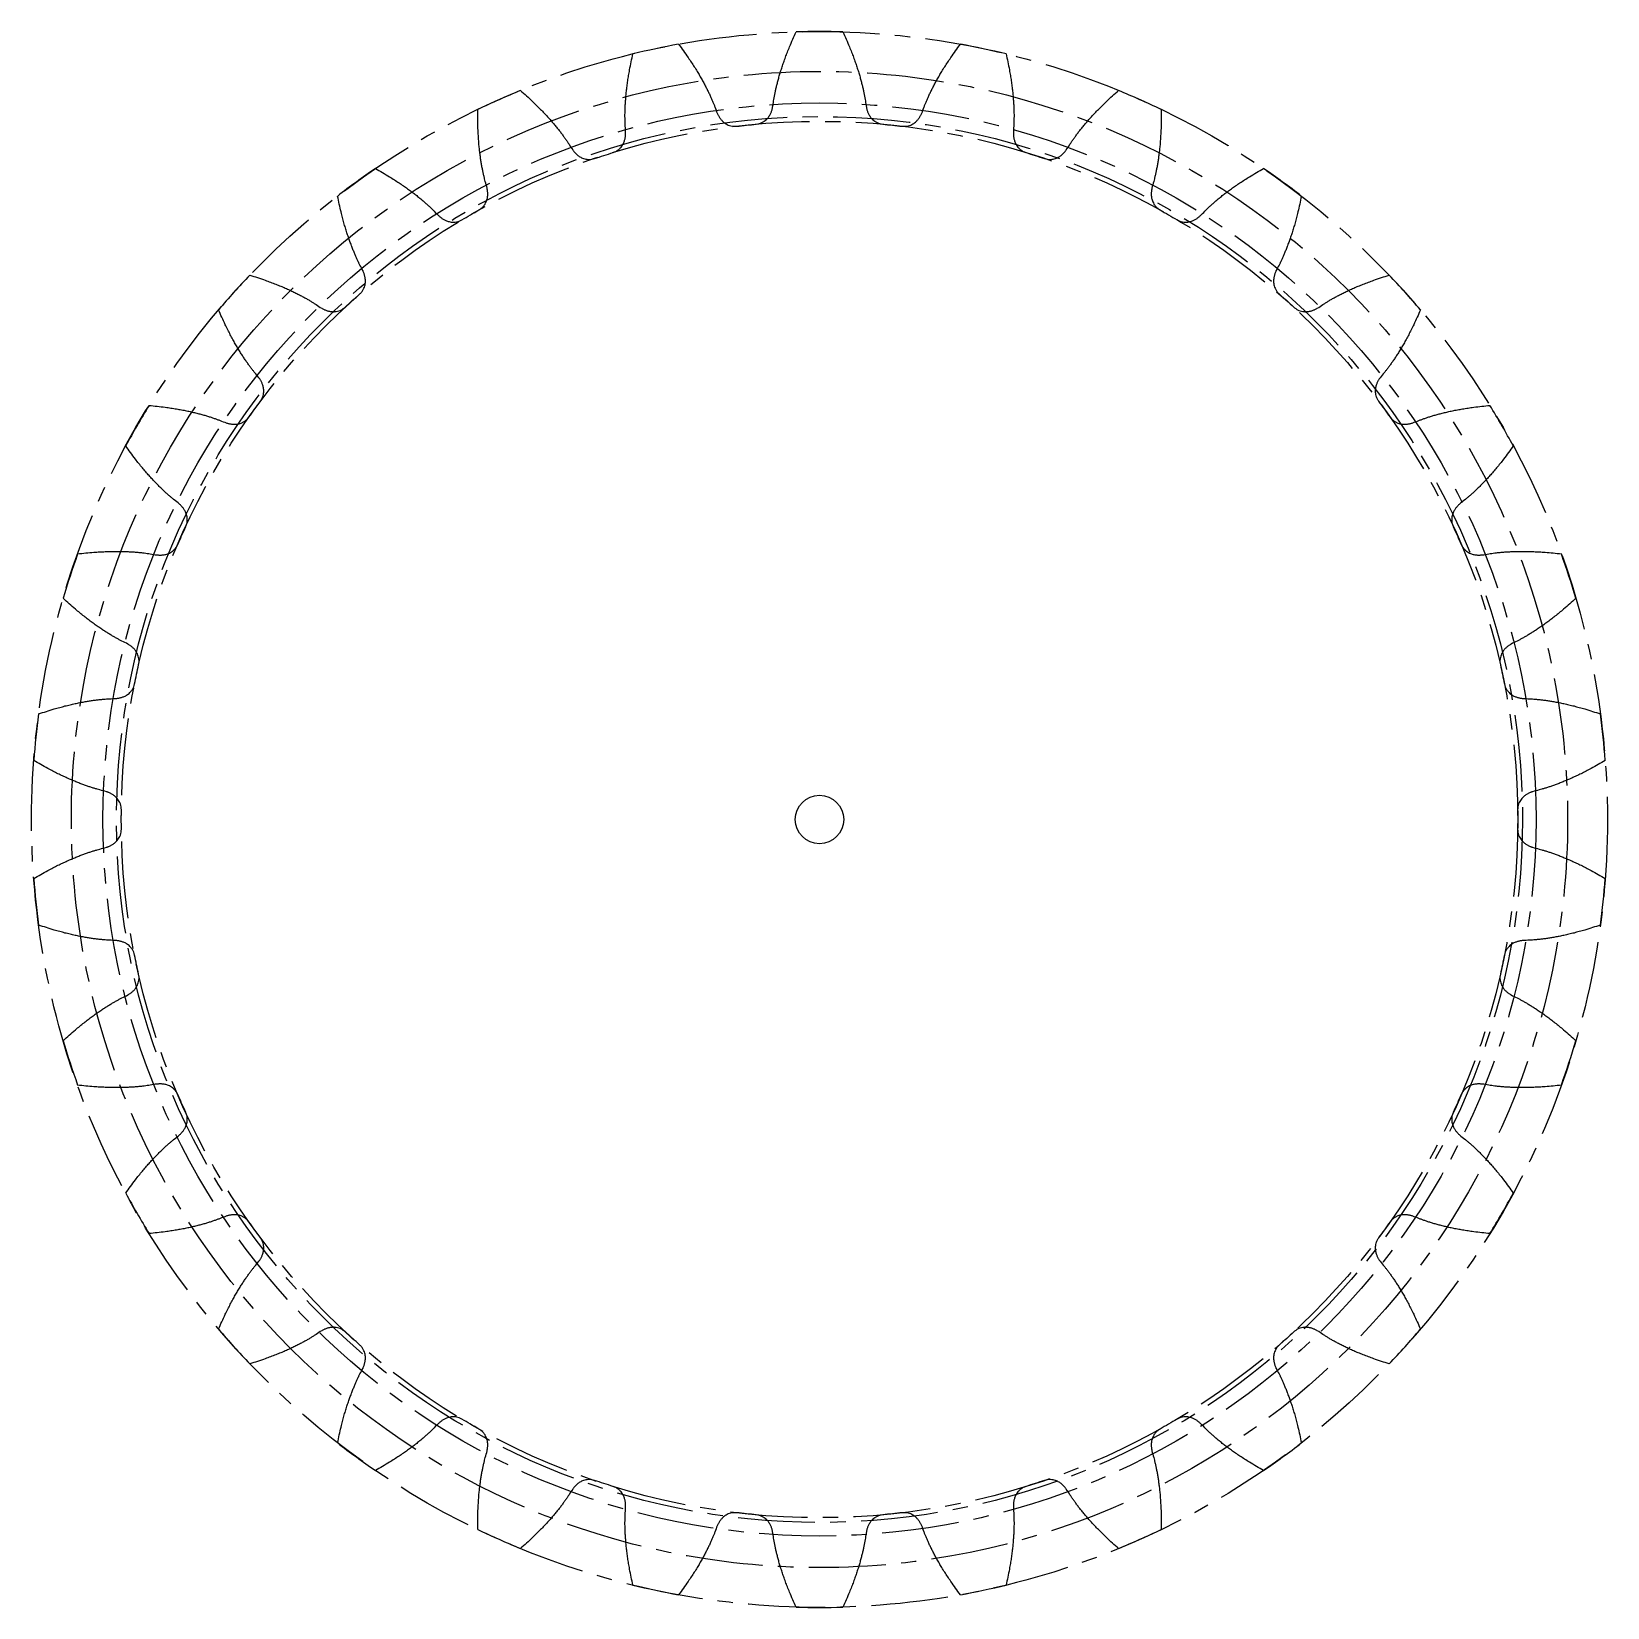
# Model space of a CAD drawing. Header units: millimetres. Extents: x -130 to 130, y -130 to 130.
import ezdxf

# ---------------------------------------------------------------- set-up
doc = ezdxf.new("R2010")
doc.units = ezdxf.units.MM
doc.linetypes.add('CENTERX2', pattern=[20.32, 12.7, -2.54, 2.54, -2.54])

msp = doc.modelspace()

# ---------------------------------------------------------------- linework, layer by layer
at = {"color": 7, "linetype": 'CENTERX2'}
for radius in [129.94, 123.37, 118.16, 115.93, 115.14]:
    msp.add_circle((0, 0), radius, dxfattribs=at)
at = {"color": 7, "linetype": 'Continuous', "lineweight": 25}
msp.add_circle((0, 0), 4, dxfattribs=at)
for start, end in [(100.3036, 103.6964), (88.3036, 91.6964), (76.3036, 79.6964), (112.3036, 115.6964), (64.3036, 67.6964), (124.3036, 127.6964), (52.3036, 55.6964), (136.3036, 139.6964), (40.3036, 43.6964), (148.3036, 151.6964), (28.3036, 31.6964), (160.3036, 163.6964), (16.3036, 19.6964), (172.3036, 175.6964), (4.3036, 7.6964), (184.3036, 187.6964), (352.3036, 355.6964), (196.3036, 199.6964), (340.3036, 343.6964), (208.3036, 211.6964), (328.3036, 331.6964), (220.3036, 223.6964), (316.3036, 319.6964), (232.3036, 235.6964), (304.3036, 307.6964), (244.3036, 247.6964), (292.3036, 295.6964), (256.3036, 259.6964), (280.3036, 283.6964), (268.3036, 271.6964)]:
    msp.add_arc((0, 0), 129.94, start, end, dxfattribs=at)
for points in [[(-23.24, 127.85), (-22.7, 127.13), (-21.99, 126.15), (-21.14, 124.89), (-20.65, 124.13), (-20.19, 123.39), (-19.77, 122.68), (-19.38, 121.99), (-19.01, 121.33), (-18.68, 120.69), (-18.38, 120.09), (-18.1, 119.51), (-17.85, 118.96), (-17.63, 118.45), (-17.43, 117.96), (-17.17, 117.31), (-16.98, 116.73), (-16.76, 116.27), (-16.66, 116.08), (-16.55, 115.89), (-16.43, 115.69), (-16.29, 115.5), (-16.12, 115.3), (-15.92, 115.1), (-15.68, 114.89), (-15.39, 114.69), (-15.03, 114.51), (-14.6, 114.37), (-14.13, 114.3), (-13.26, 114.34), (-12.04, 114.54), (-10.8, 114.6), (-9.94, 114.74), (-9.5, 114.91), (-9.11, 115.14), (-8.8, 115.39), (-8.55, 115.64), (-8.36, 115.89), (-8.2, 116.13), (-8.08, 116.36), (-7.98, 116.58), (-7.9, 116.8), (-7.83, 117.01), (-7.78, 117.21), (-7.66, 117.71), (-7.6, 118.31), (-7.48, 119.01), (-7.38, 119.52), (-7.27, 120.08), (-7.14, 120.66), (-6.99, 121.29), (-6.82, 121.94), (-6.63, 122.63), (-6.41, 123.35), (-6.17, 124.11), (-5.9, 124.89), (-5.61, 125.71), (-5.28, 126.56), (-4.72, 127.96), (-4.23, 129.07), (-3.85, 129.89)], [(3.85, 129.89), (4.23, 129.07), (4.72, 127.96), (5.28, 126.56), (5.61, 125.71), (5.9, 124.89), (6.17, 124.11), (6.41, 123.35), (6.63, 122.63), (6.82, 121.94), (6.99, 121.29), (7.14, 120.66), (7.27, 120.08), (7.38, 119.52), (7.48, 119.01), (7.6, 118.31), (7.66, 117.71), (7.78, 117.21), (7.83, 117.01), (7.9, 116.8), (7.98, 116.58), (8.08, 116.36), (8.2, 116.13), (8.36, 115.89), (8.55, 115.64), (8.8, 115.39), (9.11, 115.14), (9.5, 114.91), (9.94, 114.74), (10.8, 114.6), (12.04, 114.54), (13.26, 114.34), (14.13, 114.3), (14.6, 114.37), (15.03, 114.51), (15.39, 114.69), (15.68, 114.89), (15.92, 115.1), (16.12, 115.3), (16.29, 115.5), (16.43, 115.69), (16.55, 115.89), (16.66, 116.08), (16.76, 116.27), (16.98, 116.73), (17.17, 117.31), (17.43, 117.96), (17.63, 118.45), (17.85, 118.96), (18.1, 119.51), (18.38, 120.09), (18.68, 120.69), (19.01, 121.33), (19.38, 121.99), (19.77, 122.68), (20.19, 123.39), (20.65, 124.13), (21.14, 124.89), (21.99, 126.15), (22.7, 127.13), (23.24, 127.85)], [(-49.32, 120.22), (-48.64, 119.64), (-47.74, 118.82), (-46.65, 117.77), (-46.01, 117.12), (-45.41, 116.5), (-44.84, 115.89), (-44.32, 115.3), (-43.82, 114.72), (-43.37, 114.17), (-42.94, 113.64), (-42.55, 113.14), (-42.2, 112.65), (-41.87, 112.19), (-41.57, 111.76), (-41.18, 111.17), (-40.88, 110.65), (-40.57, 110.24), (-40.43, 110.08), (-40.29, 109.91), (-40.12, 109.75), (-39.94, 109.59), (-39.74, 109.43), (-39.5, 109.27), (-39.23, 109.12), (-38.9, 108.99), (-38.51, 108.89), (-38.06, 108.84), (-37.58, 108.87), (-36.75, 109.09), (-35.59, 109.53), (-34.39, 109.85), (-33.58, 110.17), (-33.18, 110.42), (-32.85, 110.73), (-32.59, 111.04), (-32.41, 111.34), (-32.27, 111.62), (-32.17, 111.89), (-32.1, 112.14), (-32.05, 112.37), (-32.01, 112.6), (-31.99, 112.82), (-31.98, 113.04), (-31.97, 113.55), (-32.03, 114.15), (-32.06, 114.85), (-32.07, 115.38), (-32.08, 115.94), (-32.07, 116.54), (-32.06, 117.18), (-32.02, 117.86), (-31.98, 118.57), (-31.92, 119.32), (-31.84, 120.11), (-31.74, 120.94), (-31.62, 121.8), (-31.48, 122.69), (-31.22, 124.19), (-30.97, 125.38), (-30.77, 126.25)], [(30.77, 126.25), (30.97, 125.38), (31.22, 124.19), (31.48, 122.69), (31.62, 121.8), (31.74, 120.94), (31.84, 120.11), (31.92, 119.32), (31.98, 118.57), (32.02, 117.86), (32.06, 117.18), (32.07, 116.54), (32.08, 115.94), (32.07, 115.38), (32.06, 114.85), (32.03, 114.15), (31.97, 113.55), (31.98, 113.04), (31.99, 112.82), (32.01, 112.6), (32.05, 112.37), (32.1, 112.14), (32.17, 111.89), (32.27, 111.62), (32.41, 111.34), (32.59, 111.04), (32.85, 110.73), (33.18, 110.42), (33.58, 110.17), (34.39, 109.85), (35.59, 109.53), (36.75, 109.09), (37.58, 108.87), (38.06, 108.84), (38.51, 108.89), (38.9, 108.99), (39.23, 109.12), (39.5, 109.27), (39.74, 109.43), (39.94, 109.59), (40.12, 109.75), (40.29, 109.91), (40.43, 110.08), (40.57, 110.24), (40.88, 110.65), (41.18, 111.17), (41.57, 111.76), (41.87, 112.19), (42.2, 112.65), (42.55, 113.14), (42.94, 113.64), (43.37, 114.17), (43.82, 114.72), (44.32, 115.3), (44.84, 115.89), (45.41, 116.5), (46.01, 117.12), (46.65, 117.77), (47.74, 118.82), (48.64, 119.64), (49.32, 120.22)], [(-73.23, 107.34), (-72.45, 106.91), (-71.4, 106.3), (-70.11, 105.49), (-69.35, 105), (-68.64, 104.51), (-67.96, 104.03), (-67.32, 103.56), (-66.72, 103.11), (-66.16, 102.66), (-65.63, 102.23), (-65.15, 101.82), (-64.7, 101.42), (-64.28, 101.04), (-63.9, 100.68), (-63.4, 100.18), (-62.99, 99.73), (-62.6, 99.4), (-62.44, 99.26), (-62.26, 99.13), (-62.07, 99.01), (-61.86, 98.89), (-61.62, 98.78), (-61.36, 98.67), (-61.06, 98.58), (-60.71, 98.52), (-60.31, 98.5), (-59.86, 98.55), (-59.4, 98.67), (-58.62, 99.06), (-57.59, 99.74), (-56.48, 100.3), (-55.76, 100.78), (-55.42, 101.11), (-55.15, 101.48), (-54.97, 101.83), (-54.85, 102.17), (-54.77, 102.47), (-54.73, 102.76), (-54.71, 103.01), (-54.71, 103.26), (-54.72, 103.48), (-54.75, 103.7), (-54.78, 103.92), (-54.88, 104.42), (-55.06, 104.99), (-55.24, 105.68), (-55.36, 106.19), (-55.48, 106.74), (-55.6, 107.33), (-55.72, 107.96), (-55.83, 108.62), (-55.93, 109.33), (-56.03, 110.08), (-56.12, 110.87), (-56.19, 111.7), (-56.25, 112.56), (-56.3, 113.47), (-56.36, 114.98), (-56.36, 116.2), (-56.34, 117.09)], [(56.34, 117.09), (56.36, 116.2), (56.36, 114.98), (56.3, 113.47), (56.25, 112.56), (56.19, 111.7), (56.12, 110.87), (56.03, 110.08), (55.93, 109.33), (55.83, 108.62), (55.72, 107.96), (55.6, 107.33), (55.48, 106.74), (55.36, 106.19), (55.24, 105.68), (55.06, 104.99), (54.88, 104.42), (54.78, 103.92), (54.75, 103.7), (54.72, 103.48), (54.71, 103.26), (54.71, 103.01), (54.73, 102.76), (54.77, 102.47), (54.85, 102.17), (54.97, 101.83), (55.15, 101.48), (55.42, 101.11), (55.76, 100.78), (56.48, 100.3), (57.59, 99.74), (58.62, 99.06), (59.4, 98.67), (59.86, 98.55), (60.31, 98.5), (60.71, 98.52), (61.06, 98.58), (61.36, 98.67), (61.62, 98.78), (61.86, 98.89), (62.07, 99.01), (62.26, 99.13), (62.44, 99.26), (62.6, 99.4), (62.99, 99.73), (63.4, 100.18), (63.9, 100.68), (64.28, 101.04), (64.7, 101.42), (65.15, 101.82), (65.63, 102.23), (66.16, 102.66), (66.72, 103.11), (67.32, 103.56), (67.96, 104.03), (68.64, 104.51), (69.35, 105), (70.11, 105.49), (71.4, 106.3), (72.45, 106.91), (73.23, 107.34)], [(-93.95, 89.77), (-93.09, 89.51), (-91.94, 89.13), (-90.52, 88.61), (-89.67, 88.28), (-88.86, 87.96), (-88.1, 87.63), (-87.38, 87.3), (-86.7, 86.98), (-86.06, 86.66), (-85.45, 86.35), (-84.89, 86.05), (-84.37, 85.75), (-83.88, 85.47), (-83.44, 85.19), (-82.84, 84.81), (-82.35, 84.46), (-81.9, 84.21), (-81.71, 84.11), (-81.51, 84.02), (-81.3, 83.94), (-81.07, 83.87), (-80.81, 83.8), (-80.53, 83.76), (-80.22, 83.73), (-79.86, 83.75), (-79.47, 83.81), (-79.04, 83.95), (-78.62, 84.17), (-77.94, 84.71), (-77.06, 85.59), (-76.1, 86.37), (-75.49, 86.98), (-75.23, 87.38), (-75.04, 87.79), (-74.94, 88.18), (-74.89, 88.53), (-74.88, 88.85), (-74.9, 89.13), (-74.93, 89.39), (-74.98, 89.62), (-75.04, 89.84), (-75.11, 90.05), (-75.19, 90.26), (-75.39, 90.73), (-75.69, 91.25), (-76, 91.88), (-76.23, 92.36), (-76.46, 92.87), (-76.7, 93.42), (-76.95, 94.01), (-77.19, 94.64), (-77.44, 95.31), (-77.69, 96.03), (-77.94, 96.78), (-78.19, 97.57), (-78.43, 98.41), (-78.66, 99.28), (-79.03, 100.75), (-79.29, 101.94), (-79.46, 102.82)], [(79.46, 102.82), (79.29, 101.94), (79.03, 100.75), (78.66, 99.28), (78.43, 98.41), (78.19, 97.57), (77.94, 96.78), (77.69, 96.03), (77.44, 95.31), (77.19, 94.64), (76.95, 94.01), (76.7, 93.42), (76.46, 92.87), (76.23, 92.36), (76, 91.88), (75.69, 91.25), (75.39, 90.73), (75.19, 90.26), (75.11, 90.05), (75.04, 89.84), (74.98, 89.62), (74.93, 89.39), (74.9, 89.13), (74.88, 88.85), (74.89, 88.53), (74.94, 88.18), (75.04, 87.79), (75.23, 87.38), (75.49, 86.98), (76.1, 86.37), (77.06, 85.59), (77.94, 84.71), (78.62, 84.17), (79.04, 83.95), (79.47, 83.81), (79.86, 83.75), (80.22, 83.73), (80.53, 83.76), (80.81, 83.8), (81.07, 83.87), (81.3, 83.94), (81.51, 84.02), (81.71, 84.11), (81.9, 84.21), (82.35, 84.46), (82.84, 84.81), (83.44, 85.19), (83.88, 85.47), (84.37, 85.75), (84.89, 86.05), (85.45, 86.35), (86.06, 86.66), (86.7, 86.98), (87.38, 87.3), (88.1, 87.63), (88.86, 87.96), (89.67, 88.28), (90.52, 88.61), (91.94, 89.13), (93.09, 89.51), (93.95, 89.77)], [(-110.56, 68.28), (-109.67, 68.2), (-108.46, 68.07), (-106.96, 67.86), (-106.07, 67.71), (-105.21, 67.56), (-104.4, 67.4), (-103.62, 67.23), (-102.89, 67.05), (-102.19, 66.88), (-101.54, 66.7), (-100.93, 66.52), (-100.35, 66.34), (-99.82, 66.16), (-99.32, 65.98), (-98.66, 65.74), (-98.11, 65.49), (-97.62, 65.34), (-97.41, 65.29), (-97.2, 65.24), (-96.97, 65.21), (-96.73, 65.18), (-96.47, 65.17), (-96.19, 65.18), (-95.88, 65.23), (-95.53, 65.31), (-95.16, 65.46), (-94.77, 65.68), (-94.4, 65.98), (-93.85, 66.65), (-93.17, 67.7), (-92.39, 68.66), (-91.93, 69.39), (-91.75, 69.83), (-91.66, 70.27), (-91.64, 70.67), (-91.66, 71.03), (-91.72, 71.34), (-91.79, 71.61), (-91.88, 71.85), (-91.98, 72.08), (-92.08, 72.28), (-92.19, 72.47), (-92.31, 72.65), (-92.6, 73.07), (-93.01, 73.52), (-93.45, 74.07), (-93.77, 74.49), (-94.1, 74.94), (-94.45, 75.43), (-94.81, 75.96), (-95.18, 76.53), (-95.57, 77.13), (-95.96, 77.77), (-96.36, 78.46), (-96.76, 79.18), (-97.17, 79.95), (-97.59, 80.76), (-98.25, 82.12), (-98.75, 83.23), (-99.1, 84.05)], [(99.1, 84.05), (98.75, 83.23), (98.25, 82.12), (97.59, 80.76), (97.17, 79.95), (96.76, 79.18), (96.36, 78.46), (95.96, 77.77), (95.57, 77.13), (95.18, 76.53), (94.81, 75.96), (94.45, 75.43), (94.1, 74.94), (93.77, 74.49), (93.45, 74.07), (93.01, 73.52), (92.6, 73.07), (92.31, 72.65), (92.19, 72.47), (92.08, 72.28), (91.98, 72.08), (91.88, 71.85), (91.79, 71.61), (91.72, 71.34), (91.66, 71.03), (91.64, 70.67), (91.66, 70.27), (91.75, 69.83), (91.93, 69.39), (92.39, 68.66), (93.17, 67.7), (93.85, 66.65), (94.4, 65.98), (94.77, 65.68), (95.16, 65.46), (95.53, 65.31), (95.88, 65.23), (96.19, 65.18), (96.47, 65.17), (96.73, 65.18), (96.97, 65.21), (97.2, 65.24), (97.41, 65.29), (97.62, 65.34), (98.11, 65.49), (98.66, 65.74), (99.32, 65.98), (99.82, 66.16), (100.35, 66.34), (100.93, 66.52), (101.54, 66.7), (102.19, 66.88), (102.89, 67.05), (103.62, 67.23), (104.4, 67.4), (105.21, 67.56), (106.07, 67.71), (106.96, 67.86), (108.46, 68.07), (109.67, 68.2), (110.56, 68.28)], [(-122.34, 43.8), (-121.45, 43.91), (-120.24, 44.03), (-118.73, 44.13), (-117.83, 44.18), (-116.96, 44.21), (-116.13, 44.22), (-115.33, 44.22), (-114.58, 44.2), (-113.87, 44.17), (-113.19, 44.13), (-112.55, 44.08), (-111.95, 44.02), (-111.39, 43.96), (-110.87, 43.89), (-110.17, 43.79), (-109.58, 43.66), (-109.07, 43.62), (-108.86, 43.61), (-108.64, 43.61), (-108.41, 43.62), (-108.17, 43.64), (-107.91, 43.69), (-107.64, 43.76), (-107.34, 43.87), (-107.02, 44.02), (-106.69, 44.24), (-106.35, 44.54), (-106.05, 44.92), (-105.66, 45.68), (-105.21, 46.84), (-104.65, 47.95), (-104.34, 48.76), (-104.26, 49.23), (-104.27, 49.68), (-104.33, 50.08), (-104.42, 50.42), (-104.54, 50.71), (-104.68, 50.96), (-104.81, 51.18), (-104.95, 51.38), (-105.1, 51.55), (-105.25, 51.72), (-105.4, 51.87), (-105.77, 52.22), (-106.26, 52.58), (-106.8, 53.03), (-107.2, 53.37), (-107.63, 53.74), (-108.07, 54.15), (-108.53, 54.59), (-109.01, 55.06), (-109.51, 55.58), (-110.03, 56.12), (-110.56, 56.71), (-111.11, 57.34), (-111.67, 58), (-112.25, 58.7), (-113.18, 59.9), (-113.9, 60.88), (-114.41, 61.61)], [(114.41, 61.61), (113.9, 60.88), (113.18, 59.9), (112.25, 58.7), (111.67, 58), (111.11, 57.34), (110.56, 56.71), (110.03, 56.12), (109.51, 55.58), (109.01, 55.06), (108.53, 54.59), (108.07, 54.15), (107.63, 53.74), (107.2, 53.37), (106.8, 53.03), (106.26, 52.58), (105.77, 52.22), (105.4, 51.87), (105.25, 51.72), (105.1, 51.55), (104.95, 51.38), (104.81, 51.18), (104.68, 50.96), (104.54, 50.71), (104.42, 50.42), (104.33, 50.08), (104.27, 49.68), (104.26, 49.23), (104.34, 48.76), (104.65, 47.95), (105.21, 46.84), (105.66, 45.68), (106.05, 44.92), (106.35, 44.54), (106.69, 44.24), (107.02, 44.02), (107.34, 43.87), (107.64, 43.76), (107.91, 43.69), (108.17, 43.64), (108.41, 43.62), (108.64, 43.61), (108.86, 43.61), (109.07, 43.62), (109.58, 43.66), (110.17, 43.79), (110.87, 43.89), (111.39, 43.96), (111.95, 44.02), (112.55, 44.08), (113.19, 44.13), (113.87, 44.17), (114.58, 44.2), (115.33, 44.22), (116.13, 44.22), (116.96, 44.21), (117.83, 44.18), (118.73, 44.13), (120.24, 44.03), (121.45, 43.91), (122.34, 43.8)], [(-128.77, 17.4), (-127.93, 17.7), (-126.77, 18.07), (-125.31, 18.48), (-124.44, 18.72), (-123.59, 18.92), (-122.78, 19.11), (-122.01, 19.27), (-121.27, 19.41), (-120.56, 19.53), (-119.89, 19.63), (-119.26, 19.72), (-118.66, 19.78), (-118.1, 19.84), (-117.57, 19.88), (-116.87, 19.92), (-116.27, 19.93), (-115.76, 19.99), (-115.55, 20.02), (-115.33, 20.07), (-115.11, 20.13), (-114.88, 20.2), (-114.64, 20.3), (-114.38, 20.42), (-114.12, 20.59), (-113.84, 20.81), (-113.55, 21.09), (-113.29, 21.46), (-113.07, 21.88), (-112.85, 22.72), (-112.65, 23.95), (-112.33, 25.14), (-112.2, 26), (-112.22, 26.47), (-112.32, 26.92), (-112.46, 27.29), (-112.63, 27.6), (-112.8, 27.87), (-112.98, 28.08), (-113.16, 28.27), (-113.34, 28.43), (-113.52, 28.58), (-113.7, 28.71), (-113.88, 28.82), (-114.32, 29.09), (-114.87, 29.33), (-115.49, 29.66), (-115.96, 29.91), (-116.45, 30.19), (-116.96, 30.49), (-117.51, 30.83), (-118.08, 31.19), (-118.68, 31.59), (-119.3, 32.02), (-119.94, 32.48), (-120.6, 32.98), (-121.29, 33.51), (-122, 34.08), (-123.16, 35.05), (-124.06, 35.86), (-124.72, 36.48)], [(124.72, 36.48), (124.06, 35.86), (123.16, 35.05), (122, 34.08), (121.29, 33.51), (120.6, 32.98), (119.94, 32.48), (119.3, 32.02), (118.68, 31.59), (118.08, 31.19), (117.51, 30.83), (116.96, 30.49), (116.45, 30.19), (115.96, 29.91), (115.49, 29.66), (114.87, 29.33), (114.32, 29.09), (113.88, 28.82), (113.7, 28.71), (113.52, 28.58), (113.34, 28.43), (113.16, 28.27), (112.98, 28.08), (112.8, 27.87), (112.63, 27.6), (112.46, 27.29), (112.32, 26.92), (112.22, 26.47), (112.2, 26), (112.33, 25.14), (112.65, 23.95), (112.85, 22.72), (113.07, 21.88), (113.29, 21.46), (113.55, 21.09), (113.84, 20.81), (114.12, 20.59), (114.38, 20.42), (114.64, 20.3), (114.88, 20.2), (115.11, 20.13), (115.33, 20.07), (115.55, 20.02), (115.76, 19.99), (116.27, 19.93), (116.87, 19.92), (117.57, 19.88), (118.1, 19.84), (118.66, 19.78), (119.26, 19.72), (119.89, 19.63), (120.56, 19.53), (121.27, 19.41), (122.01, 19.27), (122.78, 19.11), (123.59, 18.92), (124.44, 18.72), (125.31, 18.48), (126.77, 18.07), (127.93, 17.7), (128.77, 17.4)], [(-129.58, -9.75), (-128.81, -9.29), (-127.76, -8.68), (-126.42, -7.97), (-125.61, -7.56), (-124.83, -7.19), (-124.07, -6.84), (-123.35, -6.52), (-122.65, -6.23), (-121.99, -5.96), (-121.35, -5.72), (-120.75, -5.51), (-120.18, -5.32), (-119.64, -5.15), (-119.14, -5), (-118.46, -4.81), (-117.87, -4.68), (-117.38, -4.52), (-117.18, -4.44), (-116.98, -4.35), (-116.78, -4.25), (-116.57, -4.12), (-116.35, -3.98), (-116.13, -3.8), (-115.9, -3.59), (-115.67, -3.31), (-115.46, -2.98), (-115.27, -2.56), (-115.15, -2.1), (-115.1, -1.24), (-115.17, 0), (-115.1, 1.24), (-115.15, 2.1), (-115.27, 2.56), (-115.46, 2.98), (-115.67, 3.31), (-115.9, 3.59), (-116.13, 3.8), (-116.35, 3.98), (-116.57, 4.12), (-116.78, 4.25), (-116.98, 4.35), (-117.18, 4.44), (-117.38, 4.52), (-117.87, 4.68), (-118.46, 4.81), (-119.14, 5), (-119.64, 5.15), (-120.18, 5.32), (-120.75, 5.51), (-121.35, 5.72), (-121.99, 5.96), (-122.65, 6.23), (-123.35, 6.52), (-124.07, 6.84), (-124.83, 7.19), (-125.61, 7.56), (-126.42, 7.97), (-127.76, 8.68), (-128.81, 9.29), (-129.58, 9.75)], [(129.58, 9.75), (128.81, 9.29), (127.76, 8.68), (126.42, 7.97), (125.61, 7.56), (124.83, 7.19), (124.07, 6.84), (123.35, 6.52), (122.65, 6.23), (121.99, 5.96), (121.35, 5.72), (120.75, 5.51), (120.18, 5.32), (119.64, 5.15), (119.14, 5), (118.46, 4.81), (117.87, 4.68), (117.38, 4.52), (117.18, 4.44), (116.98, 4.35), (116.78, 4.25), (116.57, 4.12), (116.35, 3.98), (116.13, 3.8), (115.9, 3.59), (115.67, 3.31), (115.46, 2.98), (115.27, 2.56), (115.15, 2.1), (115.1, 1.24), (115.17, 0), (115.1, -1.24), (115.15, -2.1), (115.27, -2.56), (115.46, -2.98), (115.67, -3.31), (115.9, -3.59), (116.13, -3.8), (116.35, -3.98), (116.57, -4.12), (116.78, -4.25), (116.98, -4.35), (117.18, -4.44), (117.38, -4.52), (117.87, -4.68), (118.46, -4.81), (119.14, -5), (119.64, -5.15), (120.18, -5.32), (120.75, -5.51), (121.35, -5.72), (121.99, -5.96), (122.65, -6.23), (123.35, -6.52), (124.07, -6.84), (124.83, -7.19), (125.61, -7.56), (126.42, -7.97), (127.76, -8.68), (128.81, -9.29), (129.58, -9.75)], [(-124.72, -36.48), (-124.06, -35.86), (-123.16, -35.05), (-122, -34.08), (-121.29, -33.51), (-120.6, -32.98), (-119.94, -32.48), (-119.3, -32.02), (-118.68, -31.59), (-118.08, -31.19), (-117.51, -30.83), (-116.96, -30.49), (-116.45, -30.19), (-115.96, -29.91), (-115.49, -29.66), (-114.87, -29.33), (-114.32, -29.09), (-113.88, -28.82), (-113.7, -28.71), (-113.52, -28.58), (-113.34, -28.43), (-113.16, -28.27), (-112.98, -28.08), (-112.8, -27.87), (-112.63, -27.6), (-112.46, -27.29), (-112.32, -26.92), (-112.22, -26.47), (-112.2, -26), (-112.33, -25.14), (-112.65, -23.95), (-112.85, -22.72), (-113.07, -21.88), (-113.29, -21.46), (-113.55, -21.09), (-113.84, -20.81), (-114.12, -20.59), (-114.38, -20.42), (-114.64, -20.3), (-114.88, -20.2), (-115.11, -20.13), (-115.33, -20.07), (-115.55, -20.02), (-115.76, -19.99), (-116.27, -19.93), (-116.87, -19.92), (-117.57, -19.88), (-118.1, -19.84), (-118.66, -19.78), (-119.26, -19.72), (-119.89, -19.63), (-120.56, -19.53), (-121.27, -19.41), (-122.01, -19.27), (-122.78, -19.11), (-123.59, -18.92), (-124.44, -18.72), (-125.31, -18.48), (-126.77, -18.07), (-127.93, -17.7), (-128.77, -17.4)], [(128.77, -17.4), (127.93, -17.7), (126.77, -18.07), (125.31, -18.48), (124.44, -18.72), (123.59, -18.92), (122.78, -19.11), (122.01, -19.27), (121.27, -19.41), (120.56, -19.53), (119.89, -19.63), (119.26, -19.72), (118.66, -19.78), (118.1, -19.84), (117.57, -19.88), (116.87, -19.92), (116.27, -19.93), (115.76, -19.99), (115.55, -20.02), (115.33, -20.07), (115.11, -20.13), (114.88, -20.2), (114.64, -20.3), (114.38, -20.42), (114.12, -20.59), (113.84, -20.81), (113.55, -21.09), (113.29, -21.46), (113.07, -21.88), (112.85, -22.72), (112.65, -23.95), (112.33, -25.14), (112.2, -26), (112.22, -26.47), (112.32, -26.92), (112.46, -27.29), (112.63, -27.6), (112.8, -27.87), (112.98, -28.08), (113.16, -28.27), (113.34, -28.43), (113.52, -28.58), (113.7, -28.71), (113.88, -28.82), (114.32, -29.09), (114.87, -29.33), (115.49, -29.66), (115.96, -29.91), (116.45, -30.19), (116.96, -30.49), (117.51, -30.83), (118.08, -31.19), (118.68, -31.59), (119.3, -32.02), (119.94, -32.48), (120.6, -32.98), (121.29, -33.51), (122, -34.08), (123.16, -35.05), (124.06, -35.86), (124.72, -36.48)], [(-114.41, -61.61), (-113.9, -60.88), (-113.18, -59.9), (-112.25, -58.7), (-111.67, -58), (-111.11, -57.34), (-110.56, -56.71), (-110.03, -56.12), (-109.51, -55.58), (-109.01, -55.06), (-108.53, -54.59), (-108.07, -54.15), (-107.63, -53.74), (-107.2, -53.37), (-106.8, -53.03), (-106.26, -52.58), (-105.77, -52.22), (-105.4, -51.87), (-105.25, -51.72), (-105.1, -51.55), (-104.95, -51.38), (-104.81, -51.18), (-104.68, -50.96), (-104.54, -50.71), (-104.42, -50.42), (-104.33, -50.08), (-104.27, -49.68), (-104.26, -49.23), (-104.34, -48.76), (-104.65, -47.95), (-105.21, -46.84), (-105.66, -45.68), (-106.05, -44.92), (-106.35, -44.54), (-106.69, -44.24), (-107.02, -44.02), (-107.34, -43.87), (-107.64, -43.76), (-107.91, -43.69), (-108.17, -43.64), (-108.41, -43.62), (-108.64, -43.61), (-108.86, -43.61), (-109.07, -43.62), (-109.58, -43.66), (-110.17, -43.79), (-110.87, -43.89), (-111.39, -43.96), (-111.95, -44.02), (-112.55, -44.08), (-113.19, -44.13), (-113.87, -44.17), (-114.58, -44.2), (-115.33, -44.22), (-116.13, -44.22), (-116.96, -44.21), (-117.83, -44.18), (-118.73, -44.13), (-120.24, -44.03), (-121.45, -43.91), (-122.34, -43.8)], [(122.34, -43.8), (121.45, -43.91), (120.24, -44.03), (118.73, -44.13), (117.83, -44.18), (116.96, -44.21), (116.13, -44.22), (115.33, -44.22), (114.58, -44.2), (113.87, -44.17), (113.19, -44.13), (112.55, -44.08), (111.95, -44.02), (111.39, -43.96), (110.87, -43.89), (110.17, -43.79), (109.58, -43.66), (109.07, -43.62), (108.86, -43.61), (108.64, -43.61), (108.41, -43.62), (108.17, -43.64), (107.91, -43.69), (107.64, -43.76), (107.34, -43.87), (107.02, -44.02), (106.69, -44.24), (106.35, -44.54), (106.05, -44.92), (105.66, -45.68), (105.21, -46.84), (104.65, -47.95), (104.34, -48.76), (104.26, -49.23), (104.27, -49.68), (104.33, -50.08), (104.42, -50.42), (104.54, -50.71), (104.68, -50.96), (104.81, -51.18), (104.95, -51.38), (105.1, -51.55), (105.25, -51.72), (105.4, -51.87), (105.77, -52.22), (106.26, -52.58), (106.8, -53.03), (107.2, -53.37), (107.63, -53.74), (108.07, -54.15), (108.53, -54.59), (109.01, -55.06), (109.51, -55.58), (110.03, -56.12), (110.56, -56.71), (111.11, -57.34), (111.67, -58), (112.25, -58.7), (113.18, -59.9), (113.9, -60.88), (114.41, -61.61)], [(-99.1, -84.05), (-98.75, -83.23), (-98.25, -82.12), (-97.59, -80.76), (-97.17, -79.95), (-96.76, -79.18), (-96.36, -78.46), (-95.96, -77.77), (-95.57, -77.13), (-95.18, -76.53), (-94.81, -75.96), (-94.45, -75.43), (-94.1, -74.94), (-93.77, -74.49), (-93.45, -74.07), (-93.01, -73.52), (-92.6, -73.07), (-92.31, -72.65), (-92.19, -72.47), (-92.08, -72.28), (-91.98, -72.08), (-91.88, -71.85), (-91.79, -71.61), (-91.72, -71.34), (-91.66, -71.03), (-91.64, -70.67), (-91.66, -70.27), (-91.75, -69.83), (-91.93, -69.39), (-92.39, -68.66), (-93.17, -67.7), (-93.85, -66.65), (-94.4, -65.98), (-94.77, -65.68), (-95.16, -65.46), (-95.53, -65.31), (-95.88, -65.23), (-96.19, -65.18), (-96.47, -65.17), (-96.73, -65.18), (-96.97, -65.21), (-97.2, -65.24), (-97.41, -65.29), (-97.62, -65.34), (-98.11, -65.49), (-98.66, -65.74), (-99.32, -65.98), (-99.82, -66.16), (-100.35, -66.34), (-100.93, -66.52), (-101.54, -66.7), (-102.19, -66.88), (-102.89, -67.05), (-103.62, -67.23), (-104.4, -67.4), (-105.21, -67.56), (-106.07, -67.71), (-106.96, -67.86), (-108.46, -68.07), (-109.67, -68.2), (-110.56, -68.28)], [(110.56, -68.28), (109.67, -68.2), (108.46, -68.07), (106.96, -67.86), (106.07, -67.71), (105.21, -67.56), (104.4, -67.4), (103.62, -67.23), (102.89, -67.05), (102.19, -66.88), (101.54, -66.7), (100.93, -66.52), (100.35, -66.34), (99.82, -66.16), (99.32, -65.98), (98.66, -65.74), (98.11, -65.49), (97.62, -65.34), (97.41, -65.29), (97.2, -65.24), (96.97, -65.21), (96.73, -65.18), (96.47, -65.17), (96.19, -65.18), (95.88, -65.23), (95.53, -65.31), (95.16, -65.46), (94.77, -65.68), (94.4, -65.98), (93.85, -66.65), (93.17, -67.7), (92.39, -68.66), (91.93, -69.39), (91.75, -69.83), (91.66, -70.27), (91.64, -70.67), (91.66, -71.03), (91.72, -71.34), (91.79, -71.61), (91.88, -71.85), (91.98, -72.08), (92.08, -72.28), (92.19, -72.47), (92.31, -72.65), (92.6, -73.07), (93.01, -73.52), (93.45, -74.07), (93.77, -74.49), (94.1, -74.94), (94.45, -75.43), (94.81, -75.96), (95.18, -76.53), (95.57, -77.13), (95.96, -77.77), (96.36, -78.46), (96.76, -79.18), (97.17, -79.95), (97.59, -80.76), (98.25, -82.12), (98.75, -83.23), (99.1, -84.05)], [(-79.46, -102.82), (-79.29, -101.94), (-79.03, -100.75), (-78.66, -99.28), (-78.43, -98.41), (-78.19, -97.57), (-77.94, -96.78), (-77.69, -96.03), (-77.44, -95.31), (-77.19, -94.64), (-76.95, -94.01), (-76.7, -93.42), (-76.46, -92.87), (-76.23, -92.36), (-76, -91.88), (-75.69, -91.25), (-75.39, -90.73), (-75.19, -90.26), (-75.11, -90.05), (-75.04, -89.84), (-74.98, -89.62), (-74.93, -89.39), (-74.9, -89.13), (-74.88, -88.85), (-74.89, -88.53), (-74.94, -88.18), (-75.04, -87.79), (-75.23, -87.38), (-75.49, -86.98), (-76.1, -86.37), (-77.06, -85.59), (-77.94, -84.71), (-78.62, -84.17), (-79.04, -83.95), (-79.47, -83.81), (-79.86, -83.75), (-80.22, -83.73), (-80.53, -83.76), (-80.81, -83.8), (-81.07, -83.87), (-81.3, -83.94), (-81.51, -84.02), (-81.71, -84.11), (-81.9, -84.21), (-82.35, -84.46), (-82.84, -84.81), (-83.44, -85.19), (-83.88, -85.47), (-84.37, -85.75), (-84.89, -86.05), (-85.45, -86.35), (-86.06, -86.66), (-86.7, -86.98), (-87.38, -87.3), (-88.1, -87.63), (-88.86, -87.96), (-89.67, -88.28), (-90.52, -88.61), (-91.94, -89.13), (-93.09, -89.51), (-93.95, -89.77)], [(93.95, -89.77), (93.09, -89.51), (91.94, -89.13), (90.52, -88.61), (89.67, -88.28), (88.86, -87.96), (88.1, -87.63), (87.38, -87.3), (86.7, -86.98), (86.06, -86.66), (85.45, -86.35), (84.89, -86.05), (84.37, -85.75), (83.88, -85.47), (83.44, -85.19), (82.84, -84.81), (82.35, -84.46), (81.9, -84.21), (81.71, -84.11), (81.51, -84.02), (81.3, -83.94), (81.07, -83.87), (80.81, -83.8), (80.53, -83.76), (80.22, -83.73), (79.86, -83.75), (79.47, -83.81), (79.04, -83.95), (78.62, -84.17), (77.94, -84.71), (77.06, -85.59), (76.1, -86.37), (75.49, -86.98), (75.23, -87.38), (75.04, -87.79), (74.94, -88.18), (74.89, -88.53), (74.88, -88.85), (74.9, -89.13), (74.93, -89.39), (74.98, -89.62), (75.04, -89.84), (75.11, -90.05), (75.19, -90.26), (75.39, -90.73), (75.69, -91.25), (76, -91.88), (76.23, -92.36), (76.46, -92.87), (76.7, -93.42), (76.95, -94.01), (77.19, -94.64), (77.44, -95.31), (77.69, -96.03), (77.94, -96.78), (78.19, -97.57), (78.43, -98.41), (78.66, -99.28), (79.03, -100.75), (79.29, -101.94), (79.46, -102.82)], [(-56.34, -117.09), (-56.36, -116.2), (-56.36, -114.98), (-56.3, -113.47), (-56.25, -112.56), (-56.19, -111.7), (-56.12, -110.87), (-56.03, -110.08), (-55.93, -109.33), (-55.83, -108.62), (-55.72, -107.96), (-55.6, -107.33), (-55.48, -106.74), (-55.36, -106.19), (-55.24, -105.68), (-55.06, -104.99), (-54.88, -104.42), (-54.78, -103.92), (-54.75, -103.7), (-54.72, -103.48), (-54.71, -103.26), (-54.71, -103.01), (-54.73, -102.76), (-54.77, -102.47), (-54.85, -102.17), (-54.97, -101.83), (-55.15, -101.48), (-55.42, -101.11), (-55.76, -100.78), (-56.48, -100.3), (-57.59, -99.74), (-58.62, -99.06), (-59.4, -98.67), (-59.86, -98.55), (-60.31, -98.5), (-60.71, -98.52), (-61.06, -98.58), (-61.36, -98.67), (-61.62, -98.78), (-61.86, -98.89), (-62.07, -99.01), (-62.26, -99.13), (-62.44, -99.26), (-62.6, -99.4), (-62.99, -99.73), (-63.4, -100.18), (-63.9, -100.68), (-64.28, -101.04), (-64.7, -101.42), (-65.15, -101.82), (-65.63, -102.23), (-66.16, -102.66), (-66.72, -103.11), (-67.32, -103.56), (-67.96, -104.03), (-68.64, -104.51), (-69.35, -105), (-70.11, -105.49), (-71.4, -106.3), (-72.45, -106.91), (-73.23, -107.34)], [(73.23, -107.34), (72.45, -106.91), (71.4, -106.3), (70.11, -105.49), (69.35, -105), (68.64, -104.51), (67.96, -104.03), (67.32, -103.56), (66.72, -103.11), (66.16, -102.66), (65.63, -102.23), (65.15, -101.82), (64.7, -101.42), (64.28, -101.04), (63.9, -100.68), (63.4, -100.18), (62.99, -99.73), (62.6, -99.4), (62.44, -99.26), (62.26, -99.13), (62.07, -99.01), (61.86, -98.89), (61.62, -98.78), (61.36, -98.67), (61.06, -98.58), (60.71, -98.52), (60.31, -98.5), (59.86, -98.55), (59.4, -98.67), (58.62, -99.06), (57.59, -99.74), (56.48, -100.3), (55.76, -100.78), (55.42, -101.11), (55.15, -101.48), (54.97, -101.83), (54.85, -102.17), (54.77, -102.47), (54.73, -102.76), (54.71, -103.01), (54.71, -103.26), (54.72, -103.48), (54.75, -103.7), (54.78, -103.92), (54.88, -104.42), (55.06, -104.99), (55.24, -105.68), (55.36, -106.19), (55.48, -106.74), (55.6, -107.33), (55.72, -107.96), (55.83, -108.62), (55.93, -109.33), (56.03, -110.08), (56.12, -110.87), (56.19, -111.7), (56.25, -112.56), (56.3, -113.47), (56.36, -114.98), (56.36, -116.2), (56.34, -117.09)], [(-30.77, -126.25), (-30.97, -125.38), (-31.22, -124.19), (-31.48, -122.69), (-31.62, -121.8), (-31.74, -120.94), (-31.84, -120.11), (-31.92, -119.32), (-31.98, -118.57), (-32.02, -117.86), (-32.06, -117.18), (-32.07, -116.54), (-32.08, -115.94), (-32.07, -115.38), (-32.06, -114.85), (-32.03, -114.15), (-31.97, -113.55), (-31.98, -113.04), (-31.99, -112.82), (-32.01, -112.6), (-32.05, -112.37), (-32.1, -112.14), (-32.17, -111.89), (-32.27, -111.62), (-32.41, -111.34), (-32.59, -111.04), (-32.85, -110.73), (-33.18, -110.42), (-33.58, -110.17), (-34.39, -109.85), (-35.59, -109.53), (-36.75, -109.09), (-37.58, -108.87), (-38.06, -108.84), (-38.51, -108.89), (-38.9, -108.99), (-39.23, -109.12), (-39.5, -109.27), (-39.74, -109.43), (-39.94, -109.59), (-40.12, -109.75), (-40.29, -109.91), (-40.43, -110.08), (-40.57, -110.24), (-40.88, -110.65), (-41.18, -111.17), (-41.57, -111.76), (-41.87, -112.19), (-42.2, -112.65), (-42.55, -113.14), (-42.94, -113.64), (-43.37, -114.17), (-43.82, -114.72), (-44.32, -115.3), (-44.84, -115.89), (-45.41, -116.5), (-46.01, -117.12), (-46.65, -117.77), (-47.74, -118.82), (-48.64, -119.64), (-49.32, -120.22)], [(49.32, -120.22), (48.64, -119.64), (47.74, -118.82), (46.65, -117.77), (46.01, -117.12), (45.41, -116.5), (44.84, -115.89), (44.32, -115.3), (43.82, -114.72), (43.37, -114.17), (42.94, -113.64), (42.55, -113.14), (42.2, -112.65), (41.87, -112.19), (41.57, -111.76), (41.18, -111.17), (40.88, -110.65), (40.57, -110.24), (40.43, -110.08), (40.29, -109.91), (40.12, -109.75), (39.94, -109.59), (39.74, -109.43), (39.5, -109.27), (39.23, -109.12), (38.9, -108.99), (38.51, -108.89), (38.06, -108.84), (37.58, -108.87), (36.75, -109.09), (35.59, -109.53), (34.39, -109.85), (33.58, -110.17), (33.18, -110.42), (32.85, -110.73), (32.59, -111.04), (32.41, -111.34), (32.27, -111.62), (32.17, -111.89), (32.1, -112.14), (32.05, -112.37), (32.01, -112.6), (31.99, -112.82), (31.98, -113.04), (31.97, -113.55), (32.03, -114.15), (32.06, -114.85), (32.07, -115.38), (32.08, -115.94), (32.07, -116.54), (32.06, -117.18), (32.02, -117.86), (31.98, -118.57), (31.92, -119.32), (31.84, -120.11), (31.74, -120.94), (31.62, -121.8), (31.48, -122.69), (31.22, -124.19), (30.97, -125.38), (30.77, -126.25)], [(-3.85, -129.89), (-4.23, -129.07), (-4.72, -127.96), (-5.28, -126.56), (-5.61, -125.71), (-5.9, -124.89), (-6.17, -124.11), (-6.41, -123.35), (-6.63, -122.63), (-6.82, -121.94), (-6.99, -121.29), (-7.14, -120.66), (-7.27, -120.08), (-7.38, -119.52), (-7.48, -119.01), (-7.6, -118.31), (-7.66, -117.71), (-7.78, -117.21), (-7.83, -117.01), (-7.9, -116.8), (-7.98, -116.58), (-8.08, -116.36), (-8.2, -116.13), (-8.36, -115.89), (-8.55, -115.64), (-8.8, -115.39), (-9.11, -115.14), (-9.5, -114.91), (-9.94, -114.74), (-10.8, -114.6), (-12.04, -114.54), (-13.26, -114.34), (-14.13, -114.3), (-14.6, -114.37), (-15.03, -114.51), (-15.39, -114.69), (-15.68, -114.89), (-15.92, -115.1), (-16.12, -115.3), (-16.29, -115.5), (-16.43, -115.69), (-16.55, -115.89), (-16.66, -116.08), (-16.76, -116.27), (-16.98, -116.73), (-17.17, -117.31), (-17.43, -117.96), (-17.63, -118.45), (-17.85, -118.96), (-18.1, -119.51), (-18.38, -120.09), (-18.68, -120.69), (-19.01, -121.33), (-19.38, -121.99), (-19.77, -122.68), (-20.19, -123.39), (-20.65, -124.13), (-21.14, -124.89), (-21.99, -126.15), (-22.7, -127.13), (-23.24, -127.85)], [(23.24, -127.85), (22.7, -127.13), (21.99, -126.15), (21.14, -124.89), (20.65, -124.13), (20.19, -123.39), (19.77, -122.68), (19.38, -121.99), (19.01, -121.33), (18.68, -120.69), (18.38, -120.09), (18.1, -119.51), (17.85, -118.96), (17.63, -118.45), (17.43, -117.96), (17.17, -117.31), (16.98, -116.73), (16.76, -116.27), (16.66, -116.08), (16.55, -115.89), (16.43, -115.69), (16.29, -115.5), (16.12, -115.3), (15.92, -115.1), (15.68, -114.89), (15.39, -114.69), (15.03, -114.51), (14.6, -114.37), (14.13, -114.3), (13.26, -114.34), (12.04, -114.54), (10.8, -114.6), (9.94, -114.74), (9.5, -114.91), (9.11, -115.14), (8.8, -115.39), (8.55, -115.64), (8.36, -115.89), (8.2, -116.13), (8.08, -116.36), (7.98, -116.58), (7.9, -116.8), (7.83, -117.01), (7.78, -117.21), (7.66, -117.71), (7.6, -118.31), (7.48, -119.01), (7.38, -119.52), (7.27, -120.08), (7.14, -120.66), (6.99, -121.29), (6.82, -121.94), (6.63, -122.63), (6.41, -123.35), (6.17, -124.11), (5.9, -124.89), (5.61, -125.71), (5.28, -126.56), (4.72, -127.96), (4.23, -129.07), (3.85, -129.89)]]:
    msp.add_open_spline(points, degree=3, knots=[0.0095972, 0.0095972, 0.0095972, 0.0095972, 0.079652, 0.1042183, 0.1277919, 0.150373, 0.1719614, 0.1925573, 0.2121606, 0.2307713, 0.2483894, 0.2650149, 0.2806478, 0.2952882, 0.3089359, 0.3215911, 0.350362, 0.3558811, 0.3614593, 0.3671623, 0.373074, 0.3793015, 0.3859801, 0.3932787, 0.4013981, 0.4105568, 0.4209474, 0.4326512, 0.4455222, 0.4578243, 0.5, 0.5421757, 0.5544778, 0.5673488, 0.5790526, 0.5894432, 0.5986019, 0.6067213, 0.6140199, 0.6206985, 0.626926, 0.6328377, 0.6385407, 0.6441189, 0.649638, 0.6784089, 0.6910641, 0.7047118, 0.7193522, 0.7349851, 0.7516106, 0.7692287, 0.7878394, 0.8074427, 0.8280386, 0.849627, 0.8722081, 0.8957817, 0.920348, 0.9904028, 0.9904028, 0.9904028, 0.9904028], dxfattribs=at)

doc.saveas('drawing.dxf')
